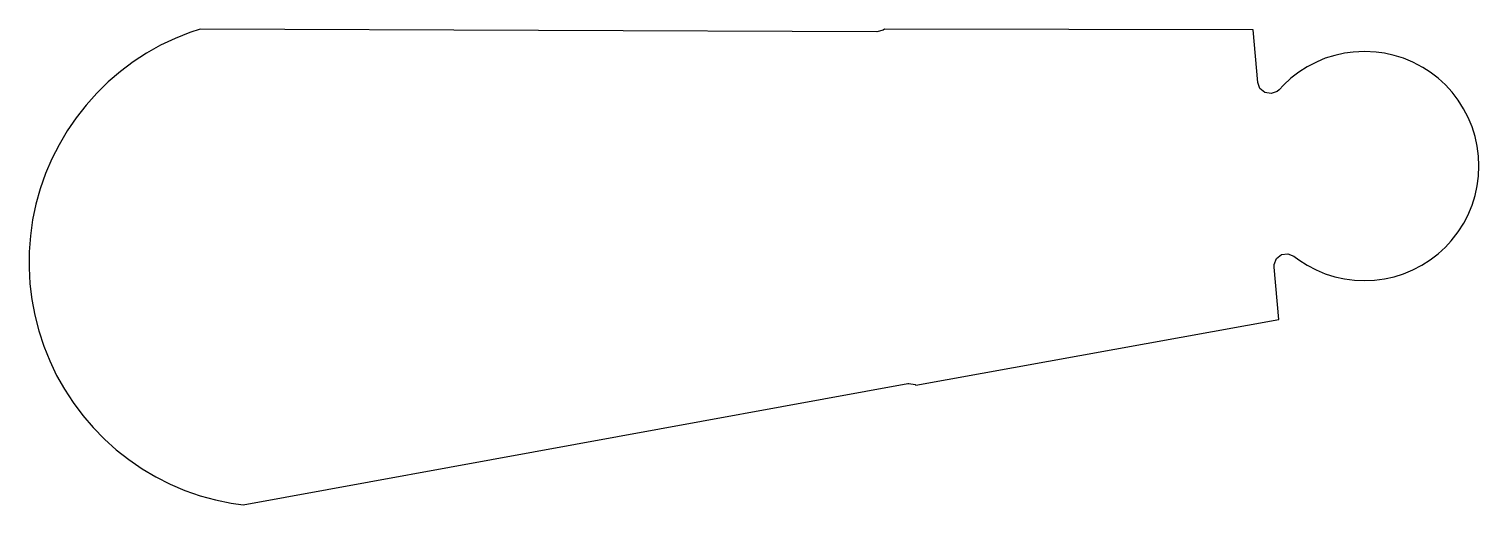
# Model space of a CAD drawing. Header units: millimetres. Extents: x 0 to 234, y 0 to 77.
import ezdxf

# ---------------------------------------------------------------- set-up
doc = ezdxf.new("R2010")
doc.units = ezdxf.units.MM
doc.layers.add('CUT', color=1, linetype='Continuous')

msp = doc.modelspace()

# ---------------------------------------------------------------- linework, layer by layer
at = {"layer": 'CUT'}
msp.add_lwpolyline([(234.07, 56.34), (233.86, 57.94), (233.51, 59.51), (233.03, 61.05), (232.41, 62.54), (231.66, 63.98), (230.8, 65.34), (229.82, 66.62), (228.72, 67.81), (227.53, 68.9), (226.25, 69.88), (225.05, 70.65), (223.46, 71.49), (221.97, 72.11), (220.43, 72.59), (218.86, 72.94), (217.52, 73.12), (215.64, 73.22), (213.85, 73.13), (212.43, 72.94), (210.86, 72.59), (209.32, 72.11), (208, 71.56), (206.4, 70.74), (205.03, 69.88), (203.75, 68.89), (202.56, 67.8), (201.88, 67.05), (201.55, 66.77), (200.58, 66.41), (199.56, 66.59), (198.77, 67.26), (198.41, 68.23), (197.66, 76.71), (138.14, 76.84), (137.94, 76.64), (136.93, 76.38), (27.66, 76.84), (25.98, 76.29), (23.58, 75.33), (21.25, 74.21), (19, 72.94), (16.83, 71.53), (14.76, 69.98), (12.8, 68.29), (10.95, 66.49), (9.23, 64.56), (7.63, 62.53), (6.17, 60.4), (4.86, 58.17), (3.69, 55.87), (2.67, 53.49), (1.82, 51.05), (1.12, 48.56), (0.59, 46.03), (0.22, 43.47), (0.03, 40.89), (0, 38.31), (0.14, 35.73), (0.45, 33.16), (0.93, 30.62), (1.57, 28.12), (2.37, 25.66), (3.34, 23.26), (4.46, 20.93), (5.72, 18.68), (7.14, 16.52), (8.69, 14.45), (10.37, 12.49), (12.18, 10.64), (14.1, 8.91), (16.14, 7.32), (18.27, 5.86), (20.49, 4.54), (22.8, 3.37), (25.18, 2.36), (27.62, 1.5), (30.11, 0.81), (32.64, 0.27), (34.56, 0), (141.9, 19.61), (142.09, 19.63), (143.11, 19.45), (143.21, 19.37), (201.8, 29.95), (201.05, 38.41), (201.06, 38.84), (201.45, 39.8), (202.27, 40.43), (203.3, 40.57), (204.26, 40.17), (205.04, 39.57), (206.4, 38.7), (207.83, 37.96), (209.32, 37.34), (210.86, 36.86), (212.44, 36.51), (214.04, 36.3), (215.65, 36.23), (217.26, 36.3), (218.86, 36.51), (220.44, 36.86), (221.97, 37.34), (223.47, 37.96), (224.9, 38.71), (226.26, 39.57), (227.54, 40.56), (228.73, 41.65), (229.66, 42.66), (230.8, 44.12), (231.67, 45.48), (232.33, 46.75), (233.03, 48.4), (233.51, 49.94), (233.86, 51.51), (234.07, 53.11), (234.14, 54.73), (234.07, 56.34)], close=True, dxfattribs=at)

doc.saveas('drawing.dxf')
